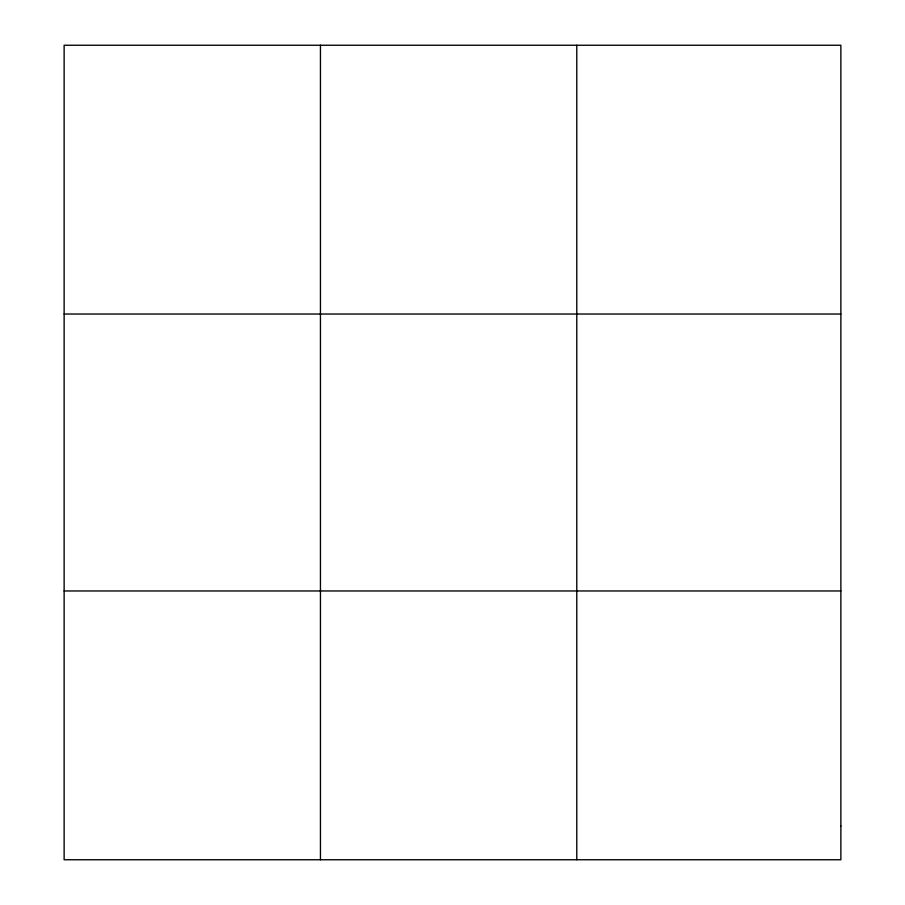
<?xml version="1.0" encoding="UTF-8"?>
<svg xmlns="http://www.w3.org/2000/svg" width="905" height="905" viewBox="0 0 905 905"><rect width="100%" height="100%" fill="white"/><g stroke="black" fill="none" stroke-linecap="round" stroke-linejoin="round"><path stroke-width="1.36" d="M320.449 859.75L320.449 45.25M576.779 859.75L576.779 45.25M64.131 314.035L840.869 314.035M64.131 590.965L840.869 590.965M840.869 826.152L840.869 859.75L64.131 859.75L64.131 45.25L840.869 45.25L840.869 826.152"/></g></svg>
